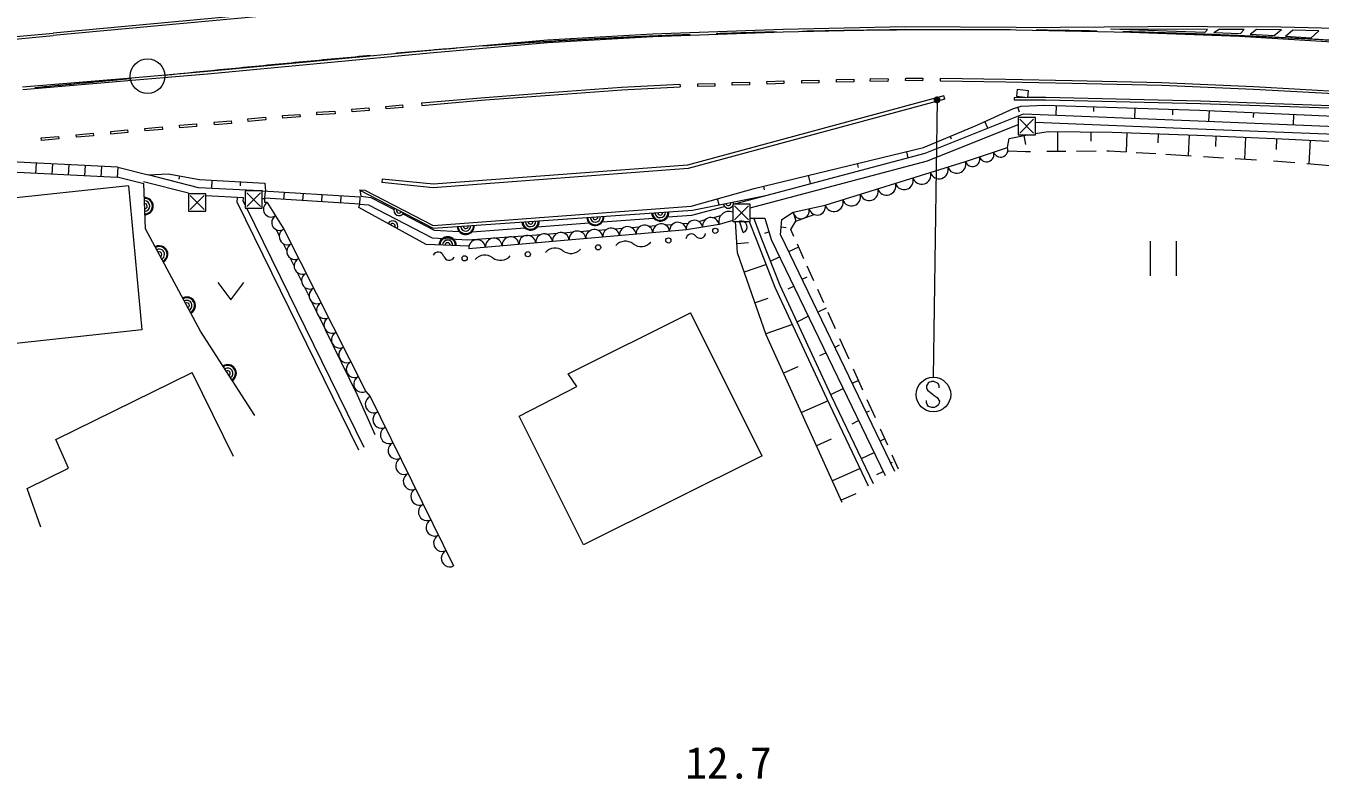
# Model space of a CAD drawing. Units: millimetres, scale not verified. Extents: x 40000 to 680000, y 20000 to 380000.
# Drawn here: x 163422 to 238190, y 248779 to 292292 of the extents above; entities that cross this region are included whole.
import ezdxf
from ezdxf.enums import TextEntityAlignment as Align

# ---------------------------------------------------------------- set-up
doc = ezdxf.new("R2010")
doc.units = ezdxf.units.MM
doc.header["$LTSCALE"] = 1000
doc.linetypes.add('CHAIN', pattern=[18.5, 12, -1.5, 3.5, -1.5])
for name, color, linetype, lineweight in [('M-BGD', 7, 'Continuous', 13), ('M-BMK', 2, 'CHAIN', 13), ('M-BMK-SRVR', 3, 'Continuous', 13), ('M-STR-HTXT', 7, 'Continuous', 13), ('M-STR-STRC', 7, 'Continuous', 13)]:
    doc.layers.add(name, color=color, linetype=linetype, lineweight=lineweight)
doc.styles.add('ＭＳ ゴシック', font='')
doc.styles.get('ＭＳ ゴシック').set_extended_font_data('MS Gothic')

# ---------------------------------------------------------------- blocks, each defined once
blk = doc.blocks.new('filled_dot')
at = {"color": 0, "linetype": 'Continuous', "lineweight": -2, "const_width": 1.25}
blk.add_lwpolyline([(-0.625, 0, 1), (0.625, 0, 1)], format="xyb", close=True, dxfattribs=at)

msp = doc.modelspace()

# ---------------------------------------------------------------- linework, layer by layer
at = {"layer": 'M-BGD'}
for p, q in [((189817, 294182), (164991, 291881)), ((189831, 294033), (165005, 291732)), ((151873, 290687), (164991, 291881)), ((151887, 290537), (165005, 291732)), ((199629, 291814), (193546, 291460)), ((199636, 291664), (193556, 291311)), ((207167, 292077), (199629, 291814)), ((207171, 291927), (199636, 291664)), ((214216, 292239), (207167, 292077)), ((214217, 292089), (207171, 291927)), ((220628, 292201), (214216, 292239)), ((220626, 292051), (214217, 292089)), ((227229, 291914), (220626, 292051)), ((220628, 292201), (228255, 292248)), ((231680, 292085), (226071, 292107)), ((231534, 291905), (226071, 292107)), ((233526, 291681), (227229, 291914)), ((231680, 292235), (228255, 292248)), ((231534, 291905), (231675, 292085)), ((235915, 292219), (231680, 292235)), ((232364, 292082), (232054, 291885)), ((233533, 291830), (232087, 291884)), ((233795, 292077), (232364, 292082)), ((239520, 291318), (233526, 291681)), ((233562, 291829), (233795, 292077)), ((234519, 292074), (234141, 291794)), ((235536, 291709), (234141, 291794)), ((235955, 292069), (234519, 292074)), ((235955, 292069), (235536, 291709)), ((240209, 292104), (235915, 292219)), ((236623, 292050), (236181, 291670)), ((237652, 291581), (236181, 291670)), ((238110, 292010), (236623, 292050)), ((238110, 292010), (237652, 291581)), ((186965, 290889), (173906, 289648)), ((193546, 291460), (186965, 290889)), ((193556, 291311), (186979, 290740)), ((186979, 290740), (173920, 289498)), ((173906, 289648), (169519, 289266)), ((173920, 289498), (169548, 289130)), ((169518, 289278), (163232, 288750)), ((169548, 289130), (163246, 288600)), ((193675, 288438), (197837, 288745)), ((197837, 288745), (201206, 288927)), ((197846, 288595), (201214, 288777)), ((201206, 288927), (201214, 288777)), ((202244, 288944), (203228, 288969)), ((202247, 288794), (202244, 288944)), ((203232, 288819), (202247, 288794)), ((203228, 288969), (203232, 288819)), ((204217, 289018), (205221, 289044)), ((204221, 288868), (204217, 289018)), ((205225, 288894), (204221, 288868)), ((205221, 289044), (205225, 288894)), ((206233, 289084), (207205, 289111)), ((206237, 288934), (206233, 289084)), ((207209, 288961), (206237, 288934)), ((207205, 289111), (207209, 288961)), ((208246, 289135), (209223, 289160)), ((208250, 288985), (208246, 289135)), ((209227, 289010), (208250, 288985)), ((209223, 289160), (209227, 289010)), ((210254, 289196), (211252, 289211)), ((210256, 289046), (210254, 289196)), ((211254, 289061), (210256, 289046)), ((211252, 289211), (211254, 289061)), ((212203, 289101), (212206, 289251)), ((213225, 289080), (212203, 289101)), ((212206, 289251), (213228, 289230)), ((213228, 289230), (213225, 289080)), ((214246, 289131), (214248, 289281)), ((215229, 289118), (214246, 289131)), ((214248, 289281), (215231, 289268)), ((215231, 289268), (215229, 289118)), ((216238, 289271), (216236, 289121)), ((216236, 289121), (220034, 289059)), ((216238, 289271), (220036, 289209)), ((220034, 289059), (223856, 288987)), ((220036, 289209), (223859, 289137)), ((220697, 288618), (220649, 288237)), ((221346, 288537), (220697, 288618)), ((223856, 288987), (229042, 288867)), ((223859, 289137), (229047, 289017)), ((229042, 288867), (234346, 288631)), ((229047, 289017), (234353, 288781)), ((234346, 288631), (239696, 288341)), ((234353, 288781), (239705, 288491)), ((186277, 287845), (189943, 288160)), ((186290, 287696), (189955, 288011)), ((189943, 288160), (193675, 288438)), ((189955, 288011), (193686, 288289)), ((193686, 288289), (197846, 288595)), ((216452, 288248), (201650, 284250)), ((216505, 288055), (201683, 284052)), ((216505, 288055), (216452, 288248)), ((221298, 288156), (220519, 288142)), ((220519, 288142), (220521, 287992)), ((221299, 288006), (220521, 287992)), ((220649, 288237), (221298, 288156)), ((221298, 288156), (221346, 288537)), ((222335, 288150), (221298, 288156)), ((222333, 288000), (221299, 288006)), ((231280, 287786), (222333, 288000)), ((231284, 287936), (222335, 288150)), ((240803, 287608), (231284, 287936)), ((178248, 287112), (179257, 287181)), ((178259, 286962), (178248, 287112)), ((179257, 287181), (179268, 287031)), ((180221, 287300), (181270, 287369)), ((180231, 287151), (180221, 287300)), ((181280, 287219), (180231, 287151)), ((181270, 287369), (181280, 287219)), ((182251, 287477), (183241, 287557)), ((182264, 287327), (182251, 287477)), ((183253, 287408), (182264, 287327)), ((183241, 287557), (183253, 287408)), ((184217, 287643), (185188, 287726)), ((184230, 287493), (184217, 287643)), ((185200, 287577), (184230, 287493)), ((185188, 287726), (185200, 287577)), ((186277, 287845), (186290, 287696)), ((215372, 284933), (221049, 287206)), ((218314, 286543), (220484, 287519)), ((220484, 287519), (220926, 287649)), ((220820, 287308), (220736, 287593)), ((220926, 287649), (222291, 287720)), ((221049, 287206), (231136, 286799)), ((222291, 287720), (231222, 287420)), ((222948, 287130), (222967, 287697)), ((225113, 287353), (225123, 287625)), ((227481, 286946), (227501, 287545)), ((229674, 287153), (229685, 287472)), ((231222, 287420), (240772, 286995)), ((240796, 287458), (231280, 287786)), ((231764, 286774), (231792, 287395)), ((234345, 286990), (234358, 287280)), ((236647, 286583), (236673, 287177)), ((170294, 286372), (171295, 286454)), ((170306, 286223), (170294, 286372)), ((171295, 286454), (171307, 286305)), ((172295, 286549), (173272, 286627)), ((172307, 286399), (172295, 286549)), ((173284, 286477), (172307, 286399)), ((173272, 286627), (173284, 286477)), ((174300, 286730), (175282, 286808)), ((174312, 286580), (174300, 286730)), ((175294, 286658), (174312, 286580)), ((175282, 286808), (175294, 286658)), ((176243, 286922), (177267, 287015)), ((176256, 286772), (176243, 286922)), ((177281, 286865), (176256, 286772)), ((177267, 287015), (177281, 286865)), ((179268, 287031), (178259, 286962)), ((215279, 285258), (218314, 286543)), ((215514, 284505), (220738, 286597)), ((219002, 286387), (218828, 286774)), ((221738, 286728), (231118, 286349)), ((231136, 286799), (239100, 286487)), ((164313, 285829), (165307, 285911)), ((164325, 285679), (164313, 285829)), ((165319, 285761), (164325, 285679)), ((165307, 285911), (165319, 285761)), ((166331, 286005), (167310, 286094)), ((166344, 285855), (166331, 286005)), ((167324, 285945), (166344, 285855)), ((167310, 286094), (167324, 285945)), ((168320, 286183), (169287, 286291)), ((168337, 286034), (168320, 286183)), ((169304, 286142), (168337, 286034)), ((169287, 286291), (169304, 286142)), ((171307, 286305), (170306, 286223)), ((216891, 285753), (216823, 285912)), ((220138, 285276), (220224, 285790)), ((220224, 285790), (221287, 285999)), ((221187, 285441), (221085, 285959)), ((221738, 286073), (222471, 286194)), ((222471, 286194), (226179, 286161)), ((223033, 285056), (223044, 286189)), ((224959, 285637), (224964, 286172)), ((226179, 286161), (231093, 285983)), ((227007, 285017), (227047, 286130)), ((228829, 285539), (228848, 286064)), ((230594, 284795), (230637, 286000)), ((231093, 285983), (235993, 285770)), ((231118, 286349), (239076, 286037)), ((232161, 285319), (232188, 285936)), ((233840, 284594), (233895, 285861)), ((235664, 285147), (235692, 285783)), ((235993, 285770), (240336, 285555)), ((237562, 284325), (237630, 285689)), ((204429, 282031), (215372, 284933)), ((205486, 282898), (215279, 285258)), ((214392, 284673), (214308, 285024)), ((217702, 284461), (220138, 285276)), ((220180, 285071), (221166, 285040)), ((221166, 285040), (221460, 285043)), ((222396, 285050), (223493, 285059)), ((224114, 285064), (225249, 285073)), ((225869, 285079), (225998, 285080)), ((225998, 285080), (226994, 285018)), ((227572, 284982), (228706, 284912)), ((229271, 284877), (230733, 284787)), ((168731, 284130), (161136, 284506)), ((164014, 284363), (163985, 283764)), ((164958, 284317), (164928, 283718)), ((165901, 284270), (165871, 283671)), ((166844, 284224), (166815, 283624)), ((167788, 284177), (167758, 283578)), ((168731, 284130), (168701, 283531)), ((168731, 284130), (170492, 283687)), ((201650, 284250), (186961, 283147)), ((205264, 281787), (215514, 284505)), ((209598, 281943), (217702, 284461)), ((211526, 284111), (211471, 284340)), ((231449, 284742), (232603, 284671)), ((233280, 284629), (234506, 284553)), ((235503, 284491), (235997, 284461)), ((235997, 284461), (236725, 284397)), ((237414, 284338), (238768, 284220)), ((168701, 283531), (161154, 283904)), ((168703, 283570), (170226, 283187)), ((170492, 283687), (171638, 283748)), ((173396, 282938), (170492, 283687)), ((171638, 283748), (173450, 283418)), ((172272, 283433), (172307, 283626)), ((173450, 283418), (177228, 283207)), ((174156, 282900), (174182, 283377)), ((184011, 283434), (183992, 283235)), ((186961, 283147), (184011, 283434)), ((201683, 284052), (186959, 282946)), ((208756, 283179), (208641, 283659)), ((169355, 283049), (160468, 282098)), ((169355, 283049), (170121, 274726)), ((172816, 282623), (170222, 283292)), ((170334, 280572), (170226, 283187)), ((176958, 282757), (173396, 282938)), ((175812, 283043), (175826, 283285)), ((182740, 282399), (177082, 282748)), ((177228, 283207), (177258, 282737)), ((177234, 282337), (177258, 282737)), ((178330, 282270), (178355, 282669)), ((182718, 282827), (183008, 282805)), ((182718, 282827), (182764, 282447)), ((182722, 282796), (186958, 280608)), ((183008, 282805), (186950, 280760)), ((186959, 282946), (183992, 283235)), ((201848, 281883), (205486, 282898)), ((206098, 282815), (206045, 283033)), ((175998, 282356), (173816, 282466)), ((175623, 282100), (175648, 282373)), ((182655, 267780), (175623, 282100)), ((175980, 282166), (175998, 282356)), ((176081, 281960), (175980, 282166)), ((177231, 282293), (177078, 282301)), ((177226, 282097), (177234, 282337)), ((177354, 282085), (177226, 282097)), ((182715, 282000), (177234, 282337)), ((177354, 282085), (178320, 280551)), ((179426, 282202), (179451, 282602)), ((180523, 282135), (180547, 282534)), ((181619, 282067), (181643, 282467)), ((182665, 281805), (182715, 282000)), ((182715, 282000), (182740, 282399)), ((182715, 282000), (183219, 281945)), ((182764, 282447), (183351, 282383)), ((183219, 281945), (186891, 280051)), ((183351, 282383), (184695, 281690)), ((186950, 280760), (201848, 281883)), ((201937, 281644), (206069, 282479)), ((203470, 281953), (203371, 282308)), ((207739, 281524), (209598, 281943)), ((182969, 267934), (176181, 281757)), ((186551, 279659), (182665, 281805)), ((185202, 281428), (187013, 280494)), ((186958, 280608), (201937, 281644)), ((196730, 280969), (199683, 281192)), ((200492, 281253), (201898, 281360)), ((201898, 281360), (203781, 281859)), ((203093, 281211), (203565, 281336)), ((205264, 281190), (206114, 281176)), ((205947, 279973), (205489, 281142)), ((206114, 281176), (206472, 279952)), ((207097, 281109), (207739, 281524)), ((207739, 281524), (207903, 281002)), ((207903, 281002), (208969, 281391)), ((173510, 274659), (170334, 280572)), ((177887, 280523), (178060, 280171)), ((178320, 280551), (183052, 271174)), ((187013, 280494), (188454, 280408)), ((201577, 280503), (189006, 279415)), ((189198, 280398), (192237, 280628)), ((192965, 280683), (195958, 280910)), ((194449, 280344), (195072, 280392)), ((195444, 280420), (196016, 280463)), ((196435, 280495), (196964, 280535)), ((197423, 280570), (197913, 280607)), ((198409, 280644), (198864, 280679)), ((199394, 280719), (199817, 280751)), ((200377, 280793), (200771, 280823)), ((201359, 280868), (201684, 280892)), ((203472, 280820), (201577, 280503)), ((202290, 280998), (202682, 281102)), ((204264, 281051), (203472, 280820)), ((204537, 279178), (204418, 280988)), ((204852, 280349), (204645, 281005)), ((205668, 279863), (205231, 280979)), ((206115, 280326), (206343, 280393)), ((207012, 280214), (207097, 281109)), ((207342, 280629), (207054, 280657)), ((207609, 280528), (207903, 281002)), ((207791, 280123), (207609, 280528)), ((178281, 279721), (178488, 279297)), ((189017, 279568), (186551, 279659)), ((186891, 280051), (188949, 279928)), ((188949, 279928), (193198, 280250)), ((193447, 280269), (194132, 280320)), ((205171, 279754), (204502, 279709)), ((206717, 277185), (205668, 279863)), ((206993, 277303), (205947, 279973)), ((206472, 279952), (213065, 266314)), ((207012, 280214), (213605, 266575)), ((208370, 278834), (207992, 279677)), ((228377, 279849), (228377, 277849)), ((229877, 279849), (229877, 277849)), ((206191, 274453), (204537, 279178)), ((206447, 278696), (206959, 278944)), ((208065, 279515), (207485, 279235)), ((178692, 278880), (178918, 278420)), ((206198, 278511), (204926, 278066)), ((208941, 277565), (208563, 278405)), ((174514, 277462), (175264, 276462)), ((175264, 276462), (176014, 277462)), ((179103, 278042), (179349, 277540)), ((208537, 277781), (208254, 277644)), ((179512, 277207), (179782, 276656)), ((209699, 270773), (206717, 277185)), ((209971, 270901), (206993, 277303)), ((207465, 277098), (207778, 277250)), ((209517, 276285), (209171, 277055)), ((179919, 276377), (180218, 275765)), ((206282, 276544), (205549, 276288)), ((209649, 275989), (209167, 275756)), ((180322, 275553), (180665, 274853)), ((194756, 272194), (201824, 275710)), ((205954, 267451), (201824, 275710)), ((207971, 275201), (208618, 275514)), ((210187, 274794), (209763, 275738)), ((170121, 274726), (159550, 273595)), ((176651, 269791), (173510, 274659)), ((180716, 274750), (182566, 270973)), ((207710, 275050), (206170, 274511)), ((210584, 264752), (206191, 274453)), ((210410, 273845), (210151, 273720)), ((210976, 273038), (210445, 274221)), ((209283, 273241), (209634, 273410)), ((165155, 268396), (173024, 272278)), ((175422, 267417), (173024, 272278)), ((195258, 271459), (194756, 272194)), ((208017, 272605), (207196, 272233)), ((211779, 271253), (211236, 272461)), ((191915, 269742), (195258, 271459)), ((211526, 271815), (211158, 271637)), ((182566, 270973), (183590, 268686)), ((183052, 271174), (183305, 270877)), ((183305, 270877), (188133, 261092)), ((212109, 265702), (209699, 270773)), ((209923, 271003), (210632, 271346)), ((212380, 265831), (209971, 270901)), ((212503, 269643), (212031, 270692)), ((209761, 270641), (208231, 269949)), ((212134, 270028), (211973, 269950)), ((195626, 262304), (191915, 269742)), ((211160, 269307), (211531, 269487)), ((209944, 268424), (209095, 268039)), ((213043, 268441), (212767, 268308)), ((213213, 268062), (212798, 268986)), ((165881, 266745), (165155, 268396)), ((205954, 267451), (195626, 262304)), ((211686, 267291), (212421, 267646)), ((213473, 267078), (213383, 267034)), ((213834, 266682), (213472, 267486)), ((163489, 265566), (165881, 266745)), ((211622, 266727), (210018, 266001)), ((212586, 266379), (212949, 266554)), ((164292, 263330), (163489, 265566)), ((211361, 265268), (210522, 264888))]:
    msp.add_line(p, q, dxfattribs=at)
at = {"layer": 'M-BGD', "color": 30}
for p, q in [((221738, 286999), (220738, 286999)), ((220738, 286999), (220738, 285999)), ((221638, 286899), (220838, 286099)), ((220838, 286899), (221638, 286099)), ((221738, 285999), (221738, 286999)), ((220738, 285999), (221738, 285999)), ((177081, 282757), (176081, 282757)), ((176081, 282757), (176081, 281757)), ((176981, 282657), (176181, 281857)), ((176181, 282657), (176981, 281857)), ((177081, 281757), (177081, 282757)), ((173816, 282594), (172816, 282594)), ((172816, 282594), (172816, 281594)), ((173716, 282494), (172916, 281694)), ((172916, 282494), (173716, 281694)), ((173816, 281594), (173816, 282594)), ((205264, 281988), (204264, 281988)), ((204264, 281913), (204264, 280988)), ((204364, 281888), (205164, 281088)), ((205164, 281888), (204364, 281088)), ((205264, 280988), (205264, 281988)), ((172816, 281594), (173816, 281594)), ((176081, 281757), (177081, 281757)), ((204264, 280988), (205264, 280988))]:
    msp.add_line(p, q, dxfattribs=at)
at = {"layer": 'M-BGD'}
for centre in [(203248, 280455), (196479, 279498), (200539, 279896), (188767, 278865), (192418, 279100)]:
    msp.add_circle(centre, 150, dxfattribs=at)
for centre, radius, start, end in [((218920, 284868), 428, 198.50663, 18.50663), ((219732, 285140), 428, 198.50663, 18.50663), ((216182, 283989), 530, 197.25676, 17.25676), ((217195, 284303), 530, 197.25676, 17.25676), ((218108, 284597), 428, 198.50663, 18.50663), ((214157, 283359), 530, 197.25676, 17.25676), ((215170, 283674), 530, 197.25676, 17.25676), ((212131, 282730), 530, 197.25676, 17.25676), ((213144, 283045), 530, 197.25676, 17.25676), ((170280, 281879), 500, 272.35723, 92.35723), ((170280, 281879), 450, 272.35723, 92.35723), ((170280, 281879), 300, 272.35723, 92.35723), ((170280, 281879), 150, 272.35723, 92.35723), ((177595, 281702), 453, 122.19496, 302.19496), ((204003, 282061), 300, 191.42857, 11.42857), ((204003, 282061), 150, 191.42857, 11.42857), ((209134, 281839), 477, 192.70308, 12.70308), ((210105, 282101), 530, 197.25676, 17.25676), ((211118, 282415), 530, 197.25676, 17.25676), ((178078, 280934), 453, 122.19496, 302.19496), ((184980, 281630), 300, 152.68708, 332.68708), ((184980, 281630), 150, 152.68708, 332.68708), ((196320, 281255), 500, 183.95506, 3.95506), ((196320, 281255), 450, 183.95506, 3.95506), ((196320, 281255), 300, 183.95506, 3.95506), ((196320, 281255), 150, 183.95506, 3.95506), ((200065, 281514), 500, 183.95506, 3.95506), ((200065, 281514), 450, 183.95506, 3.95506), ((200065, 281514), 300, 183.95506, 3.95506), ((200065, 281514), 150, 183.95506, 3.95506), ((202998, 280740), 480, 9.4869, 189.4869), ((204036, 280984), 588, 67.17655, 196.27208), ((208204, 281629), 477, 192.70308, 12.70308), ((178535, 280125), 477, 116.77953, 296.77953), ((184608, 280732), 300, 331.09388, 151.09388), ((184608, 280732), 150, 331.09388, 151.09388), ((188831, 280738), 500, 183.95506, 3.95506), ((188831, 280738), 450, 183.95506, 3.95506), ((188831, 280738), 300, 183.95506, 3.95506), ((188831, 280738), 150, 183.95506, 3.95506), ((192575, 280996), 500, 183.95506, 3.95506), ((192575, 280996), 450, 183.95506, 3.95506), ((192575, 280996), 300, 183.95506, 3.95506), ((192575, 280996), 150, 183.95506, 3.95506), ((195292, 279959), 485, 4.94731, 184.94731), ((196259, 280043), 485, 4.94731, 184.94731), ((197226, 280126), 485, 4.94731, 184.94731), ((198193, 280210), 485, 4.94731, 184.94731), ((199160, 280294), 485, 4.94731, 184.94731), ((200127, 280378), 485, 4.94731, 184.94731), ((201094, 280461), 485, 4.94731, 184.94731), ((202051, 280582), 480, 9.4869, 189.4869), ((204748, 280677), 344, 287.5058, 107.5058), ((178965, 279272), 477, 116.77953, 296.77953), ((187784, 279614), 500, 357.87492, 177.87492), ((187784, 279614), 450, 357.87492, 177.87492), ((187784, 279614), 300, 357.87492, 177.87492), ((187784, 279614), 150, 357.87492, 177.87492), ((189490, 279457), 485, 4.94731, 184.94731), ((190457, 279540), 485, 4.94731, 184.94731), ((191424, 279624), 485, 4.94731, 184.94731), ((192391, 279708), 485, 4.94731, 184.94731), ((193358, 279792), 485, 4.94731, 184.94731), ((194325, 279875), 485, 4.94731, 184.94731), ((198055, 279100), 750, 52.77251, 138.43083), ((198963, 280294), 750, 232.77251, 318.43083), ((201866, 279962), 314, 36.4484, 173.87366), ((202371, 280335), 314, 216.4484, 353.87366), ((171128, 279094), 500, 298.24237, 118.24237), ((171128, 279094), 450, 298.24237, 118.24237), ((171128, 279094), 300, 298.24237, 118.24237), ((171128, 279094), 150, 298.24237, 118.24237), ((187238, 278893), 332, 17.4232, 150.54575), ((187872, 279092), 332, 197.4232, 330.54575), ((189935, 278303), 750, 52.77251, 138.43083), ((190842, 279498), 750, 232.77251, 318.43083), ((193995, 278702), 750, 52.77251, 138.43083), ((194902, 279896), 750, 232.77251, 318.43083), ((179395, 278420), 477, 116.77953, 296.77953), ((179825, 277567), 477, 116.77953, 296.77953), ((180256, 276715), 477, 116.77953, 296.77953), ((172716, 276137), 500, 298.24237, 118.24237), ((172716, 276137), 450, 298.24237, 118.24237), ((172716, 276137), 300, 298.24237, 118.24237), ((172716, 276137), 150, 298.24237, 118.24237), ((180686, 275862), 477, 116.77953, 296.77953), ((181116, 275010), 477, 116.77953, 296.77953), ((181546, 274158), 477, 116.77953, 296.77953), ((181976, 273305), 477, 116.77953, 296.77953), ((175081, 272225), 500, 302.83498, 122.83498), ((175081, 272225), 450, 302.83498, 122.83498), ((175081, 272225), 300, 302.83498, 122.83498), ((175081, 272225), 150, 302.83498, 122.83498), ((182407, 272453), 477, 116.77953, 296.77953), ((182837, 271600), 477, 116.77953, 296.77953), ((183525, 270432), 496, 116.25817, 296.25817), ((183964, 269542), 496, 116.25817, 296.25817), ((184402, 268653), 496, 116.25817, 296.25817), ((184841, 267763), 496, 116.25817, 296.25817), ((185280, 266874), 496, 116.25817, 296.25817), ((185719, 265984), 496, 116.25817, 296.25817), ((186158, 265095), 496, 116.25817, 296.25817), ((186597, 264205), 496, 116.25817, 296.25817), ((187035, 263315), 496, 116.25817, 296.25817), ((187474, 262426), 496, 116.25817, 296.25817), ((187913, 261536), 496, 116.25817, 296.25817)]:
    msp.add_arc(centre, radius, start, end, dxfattribs=at)
at = {"layer": 'M-BMK'}
for points, knots in [([(171390, 289447), (173844, 289689), (176298, 289932), (178752, 290167), (181207, 290402), (183662, 290629), (186119, 290840), (188576, 291051), (191034, 291245), (193495, 291398), (194086, 291435), (194676, 291469), (195267, 291502), (195857, 291535), (196448, 291567), (197039, 291597), (197630, 291626), (198221, 291655), (198812, 291681), (202524, 291849), (206238, 291959), (209953, 292024), (216134, 292131), (222318, 292110), (228496, 291927), (233896, 291768), (239292, 291485), (244679, 291090), (252870, 290489), (261040, 289628), (269210, 288767)], [0, 0, 0, 0, 1, 1, 1, 2, 2, 2, 3, 3, 3, 4, 4, 4, 5, 5, 5, 6, 6, 6, 7, 7, 7, 8, 8, 8, 9, 9, 9, 10, 10, 10, 10]), ([(74423, 267945), (74932, 268197), (75442, 268448), (75952, 268697), (76462, 268946), (76974, 269193), (77487, 269437), (78000, 269681), (78514, 269921), (79031, 270157), (79290, 270275), (79549, 270392), (79809, 270508), (80069, 270624), (80329, 270739), (80590, 270853), (80851, 270967), (81112, 271080), (81374, 271192), (83090, 271928), (84823, 272625), (86561, 273309), (90308, 274785), (94080, 276203), (97904, 277464), (103201, 279211), (108599, 280656), (114044, 281867), (116689, 282455), (119345, 282987), (122009, 283482), (129393, 284854), (136834, 285937), (144296, 286790), (149334, 287366), (154381, 287837), (159429, 288309), (160270, 288387), (161111, 288466), (161952, 288545), (162793, 288623), (163635, 288702), (164476, 288783), (165317, 288863), (166158, 288945), (166999, 289025), (167279, 289052), (167559, 289078), (167839, 289105), (168119, 289131), (168399, 289158), (168679, 289185), (168959, 289212), (169239, 289239), (169519, 289266)], [0, 0, 0, 0, 1, 1, 1, 2, 2, 2, 3, 3, 3, 4, 4, 4, 5, 5, 5, 6, 6, 6, 7, 7, 7, 8, 8, 8, 9, 9, 9, 10, 10, 10, 11, 11, 11, 12, 12, 12, 13, 13, 13, 14, 14, 14, 15, 15, 15, 16, 16, 16, 17, 17, 17, 18, 18, 18, 18])]:
    msp.add_open_spline(points, degree=3, knots=knots, dxfattribs=at)
at = {"layer": 'M-BMK-SRVR'}
msp.add_circle((170452, 289389), 1000, dxfattribs=at)
at = {"layer": 'M-STR-STRC'}
for p, q in [((216060, 288018), (215838, 271993)), ((215564, 271690), (215441, 271506)), ((215441, 271506), (215443, 271374)), ((215757, 271756), (215564, 271690)), ((215878, 271753), (215757, 271756)), ((216128, 271635), (215878, 271753)), ((216191, 271503), (216128, 271635)), ((216191, 271374), (216191, 271503)), ((215443, 271374), (215506, 271245)), ((215506, 271245), (215762, 271063)), ((215762, 271063), (215891, 270932)), ((215891, 270932), (216070, 270816)), ((216070, 270816), (216196, 270616)), ((215443, 270526), (215441, 270647)), ((215483, 270423), (215443, 270526)), ((215567, 270313), (215483, 270423)), ((215754, 270252), (215567, 270313)), ((215888, 270252), (215754, 270252)), ((215988, 270281), (215888, 270252)), ((216131, 270373), (215988, 270281)), ((216191, 270505), (216131, 270373)), ((216196, 270616), (216191, 270505))]:
    msp.add_line(p, q, dxfattribs=at)
msp.add_circle((215848, 270993), 1000, dxfattribs=at)

# ---------------------------------------------------------------- block references
at = {"layer": 'M-STR-STRC', "xscale": 160, "yscale": 160, "rotation": 269.2}
msp.add_blockref('filled_dot', (216060, 288018), dxfattribs=at)

# ---------------------------------------------------------------- texts
at = {"layer": 'M-STR-HTXT', "style": 'ＭＳ ゴシック'}
msp.add_text('12.7', height=1833, dxfattribs=at).set_placement((201519, 248259), align=Align.BOTTOM_LEFT)

doc.saveas('drawing.dxf')
